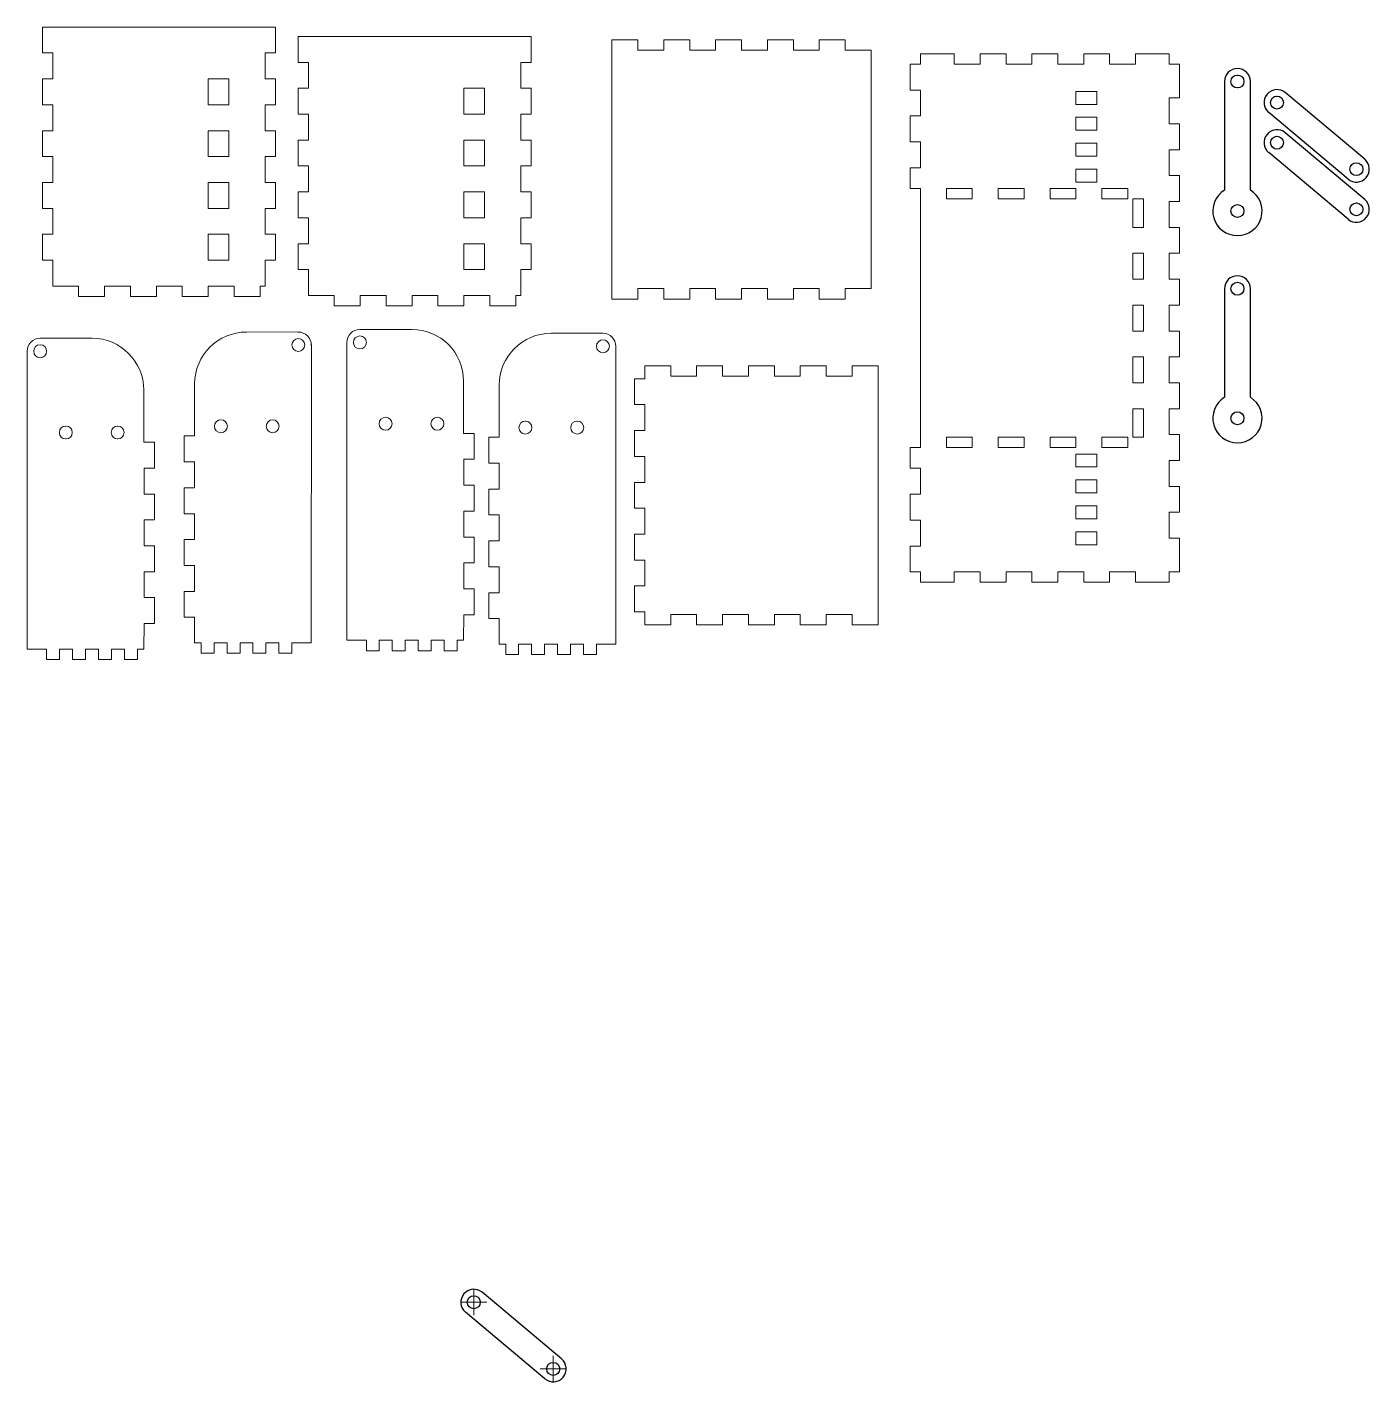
# Model space of a CAD drawing. Header units: millimetres. Extents: x 80 to 598, y 256 to 779.
import ezdxf

# ---------------------------------------------------------------- set-up
doc = ezdxf.new("R2010")
doc.units = ezdxf.units.MM

# ---------------------------------------------------------------- blocks, each defined once
blk = doc.blocks.new('Block15')
at = {"color": 7, "linetype": 'Continuous', "lineweight": 18}
for p, q in [((24.06, 124), (44.08, 124.04)), ((49.06, 4), (49.12, 119)), ((4.06, 83.87), (4.06, 104)), ((0, 83.87), (4.06, 83.87)), ((0, 73.87), (0, 83.87)), ((4, 73.87), (0, 73.87)), ((4, 73.87), (4, 63.87)), ((4, 63.87), (0, 63.87)), ((0, 53.87), (0, 63.87)), ((4, 53.87), (0, 53.87)), ((4, 53.87), (4, 43.87)), ((4, 43.87), (0, 43.87)), ((0, 33.87), (0, 43.87)), ((4, 33.87), (0, 33.87)), ((4, 33.87), (4, 23.87)), ((0, 13.87), (0, 23.87)), ((4, 23.87), (0, 23.87)), ((4, 13.87), (0, 13.87)), ((4, 13.87), (4.06, 4)), ((4.06, 4), (6.56, 4)), ((6.56, 4), (6.56, 0)), ((6.56, 0), (11.56, 0)), ((11.56, 4), (16.56, 4)), ((11.56, 4), (11.56, 0)), ((16.56, 4), (16.56, 0)), ((16.56, 0), (21.56, 0)), ((21.56, 4), (21.56, 0)), ((21.56, 4), (26.56, 4)), ((26.56, 4), (26.56, 0)), ((26.56, 0), (31.56, 0)), ((31.56, 4), (31.56, 0)), ((31.56, 4), (36.56, 4)), ((36.56, 4), (36.56, 0)), ((36.56, 0), (41.56, 0)), ((41.56, 4), (41.56, 0)), ((41.56, 4), (49.06, 4))]:
    blk.add_line(p, q, dxfattribs=at)
at = {"color": 179, "linetype": 'Continuous', "lineweight": 18}
for p, q in [((44.08, 124), (44.08, 124.04)), ((41.58, 119), (41.54, 119)), ((46.58, 119), (46.62, 119)), ((49.08, 119), (49.12, 119)), ((14.17, 90.12), (14.17, 90.16)), ((34.17, 90.12), (34.17, 90.16)), ((11.67, 87.62), (11.63, 87.62)), ((14.17, 85.12), (14.17, 85.08)), ((16.67, 87.62), (16.71, 87.62)), ((31.67, 87.62), (31.63, 87.62)), ((34.17, 85.12), (34.17, 85.08)), ((36.67, 87.62), (36.71, 87.62))]:
    blk.add_line(p, q, dxfattribs=at)
at = {"color": 179, "linetype": 'Continuous', "lineweight": 25}
blk.add_line((49.08, 119), (49.08, 119), dxfattribs=at)
at = {"color": 7, "linetype": 'Continuous', "lineweight": 18}
for centre in [(44.08, 119), (14.17, 87.62), (34.17, 87.62)]:
    blk.add_circle(centre, 2.5, dxfattribs=at)
for centre, radius, start, end in [((24.06, 104), 20, 90, 180), ((44.08, 119), 5, 90, 90.1681), ((44.08, 119), 5, 90, 90.1681), ((44.06, 119), 5.01, 359.9729, 89.9729), ((14.17, 87.62), 2.5, 180, 270)]:
    blk.add_arc(centre, radius, start, end, dxfattribs=at)
blk = doc.blocks.new('Block16')
at = {"color": 7, "linetype": 'Continuous', "lineweight": 18}
for p, q in [((25.05, 124), (5.04, 124.04)), ((0.05, 4), (0, 119)), ((45.05, 83.87), (45.05, 104)), ((49.12, 83.87), (45.05, 83.87)), ((49.12, 73.87), (49.12, 83.87)), ((45.12, 73.87), (45.12, 63.87)), ((45.12, 73.87), (49.12, 73.87)), ((45.12, 63.87), (49.12, 63.87)), ((49.12, 53.87), (49.12, 63.87)), ((45.12, 53.87), (45.12, 43.87)), ((45.12, 53.87), (49.12, 53.87)), ((45.12, 43.87), (49.12, 43.87)), ((49.12, 33.87), (49.12, 43.87)), ((45.12, 33.87), (45.12, 23.87)), ((45.12, 33.87), (49.12, 33.87)), ((45.12, 23.87), (49.12, 23.87)), ((49.12, 13.87), (49.12, 23.87)), ((45.12, 13.87), (45.05, 4)), ((45.12, 13.87), (49.12, 13.87)), ((7.55, 4), (0.05, 4)), ((7.55, 4), (7.55, 0)), ((12.55, 0), (7.55, 0)), ((17.55, 4), (12.55, 4)), ((12.55, 4), (12.55, 0)), ((17.55, 4), (17.55, 0)), ((22.55, 0), (17.55, 0)), ((27.55, 4), (22.55, 4)), ((22.55, 4), (22.55, 0)), ((27.55, 4), (27.55, 0)), ((32.55, 0), (27.55, 0)), ((32.55, 4), (32.55, 0)), ((37.55, 4), (32.55, 4)), ((37.55, 4), (37.55, 0)), ((42.55, 0), (37.55, 0)), ((42.55, 4), (42.55, 0)), ((45.05, 4), (42.55, 4))]:
    blk.add_line(p, q, dxfattribs=at)
at = {"color": 179, "linetype": 'Continuous', "lineweight": 18}
for p, q in [((5.04, 124), (5.04, 124.04)), ((0.04, 119), (0, 119)), ((2.54, 119), (2.5, 119)), ((7.54, 119), (7.58, 119)), ((14.95, 90.12), (14.95, 90.16)), ((34.95, 90.12), (34.95, 90.16)), ((12.45, 87.62), (12.41, 87.62)), ((14.95, 85.12), (14.95, 85.08)), ((17.45, 87.62), (17.49, 87.62)), ((32.45, 87.62), (32.41, 87.62)), ((34.95, 85.12), (34.95, 85.08)), ((37.45, 87.62), (37.49, 87.62))]:
    blk.add_line(p, q, dxfattribs=at)
at = {"color": 179, "linetype": 'Continuous', "lineweight": 25}
blk.add_line((0.04, 119), (0.04, 119), dxfattribs=at)
at = {"color": 7, "linetype": 'Continuous', "lineweight": 18}
for centre in [(5.04, 119), (14.95, 87.62), (34.95, 87.62)]:
    blk.add_circle(centre, 2.5, dxfattribs=at)
for centre, radius, start, end in [((5.05, 119), 5.01, 90.0271, 180.0271), ((5.04, 119), 5, 89.8319, 90), ((5.04, 119), 5, 89.8319, 90), ((25.05, 104), 20, 0, 90), ((34.95, 87.62), 2.5, 270, 0)]:
    blk.add_arc(centre, radius, start, end, dxfattribs=at)
blk = doc.blocks.new('Block22')
at = {"color": 7, "linetype": 'Continuous', "lineweight": 18}
for p, q in [((89.7, 779), (85.7, 779)), ((85.7, 779), (85.7, 769)), ((171.7, 779), (89.7, 779)), ((175.7, 779), (171.7, 779)), ((175.7, 769), (175.7, 779)), ((85.7, 769), (89.7, 769)), ((89.7, 769), (89.7, 759)), ((171.7, 769), (175.7, 769)), ((171.7, 769), (175.7, 769)), ((171.7, 759), (171.7, 769)), ((85.7, 759), (89.7, 759)), ((85.7, 759), (85.7, 749)), ((149.7, 749), (149.7, 759)), ((157.7, 759), (149.7, 759)), ((157.7, 759), (157.7, 749)), ((171.7, 759), (175.7, 759)), ((171.7, 759), (175.7, 759)), ((175.7, 749), (175.7, 759)), ((85.7, 749), (89.7, 749)), ((89.7, 749), (89.7, 739)), ((157.7, 749), (149.7, 749)), ((171.7, 749), (175.7, 749)), ((171.7, 749), (175.7, 749)), ((171.7, 739), (171.7, 749)), ((85.7, 739), (89.7, 739)), ((85.7, 739), (85.7, 729)), ((149.7, 729), (149.7, 739)), ((157.7, 739), (149.7, 739)), ((157.7, 739), (157.7, 729)), ((171.7, 739), (175.7, 739)), ((171.7, 739), (175.7, 739)), ((175.7, 729), (175.7, 739)), ((85.7, 729), (89.7, 729)), ((89.7, 729), (89.7, 719)), ((157.7, 729), (149.7, 729)), ((171.7, 729), (175.7, 729)), ((171.7, 729), (175.7, 729)), ((171.7, 719), (171.7, 729)), ((85.7, 719), (89.7, 719)), ((85.7, 719), (85.7, 709)), ((157.7, 719), (149.7, 719)), ((149.7, 709), (149.7, 719)), ((157.7, 719), (157.7, 709)), ((171.7, 719), (175.7, 719)), ((171.7, 719), (175.7, 719)), ((175.7, 709), (175.7, 719)), ((85.7, 709), (89.7, 709)), ((89.7, 709), (89.7, 699)), ((157.7, 709), (149.7, 709)), ((171.7, 699), (171.7, 709)), ((171.7, 709), (175.7, 709)), ((171.7, 709), (175.7, 709)), ((85.7, 699), (89.7, 699)), ((85.7, 699), (85.7, 689)), ((149.7, 689), (149.7, 699)), ((157.7, 699), (149.7, 699)), ((157.7, 699), (157.7, 689)), ((171.7, 699), (175.7, 699)), ((171.7, 699), (175.7, 699)), ((175.7, 689), (175.7, 699)), ((85.7, 689), (89.7, 689)), ((89.7, 689), (89.7, 679)), ((157.7, 689), (149.7, 689)), ((171.7, 679), (171.7, 689)), ((171.7, 689), (175.7, 689)), ((171.7, 689), (175.7, 689)), ((89.7, 679), (99.7, 679)), ((99.7, 675), (99.7, 679)), ((109.7, 675), (99.7, 675)), ((109.7, 679), (119.7, 679)), ((109.7, 675), (109.7, 679)), ((109.7, 679), (111.7, 679)), ((109.7, 679), (111.7, 679)), ((119.7, 675), (119.7, 679)), ((129.7, 675), (119.7, 675)), ((129.7, 675), (129.7, 679)), ((129.7, 679), (139.7, 679)), ((139.7, 675), (139.7, 679)), ((149.7, 675), (139.7, 675)), ((149.7, 679), (159.7, 679)), ((149.7, 675), (149.7, 679)), ((159.7, 675), (159.7, 679)), ((169.7, 675), (159.7, 675)), ((169.7, 675), (169.7, 679)), ((169.7, 679), (171.7, 679))]:
    blk.add_line(p, q, dxfattribs=at)
blk = doc.blocks.new('Block17')
at = {"color": 7, "linetype": 'Continuous', "lineweight": 18}
for p, q in [((176.58, 606.53), (196.6, 606.57)), ((201.58, 486.53), (201.64, 601.53)), ((156.58, 566.4), (156.58, 586.53)), ((152.52, 566.4), (156.58, 566.4)), ((152.52, 556.4), (152.52, 566.4)), ((156.52, 556.4), (152.52, 556.4)), ((156.52, 556.4), (156.52, 546.4)), ((156.52, 546.4), (152.52, 546.4)), ((152.52, 536.4), (152.52, 546.4)), ((156.52, 536.4), (152.52, 536.4)), ((156.52, 536.4), (156.52, 526.4)), ((156.52, 526.4), (152.52, 526.4)), ((152.52, 516.4), (152.52, 526.4)), ((156.52, 516.4), (152.52, 516.4)), ((156.52, 516.4), (156.52, 506.4)), ((152.52, 496.4), (152.52, 506.4)), ((156.52, 506.4), (152.52, 506.4)), ((156.52, 496.4), (152.52, 496.4)), ((156.52, 496.4), (156.58, 486.53)), ((156.58, 486.53), (159.08, 486.53)), ((159.08, 486.53), (159.08, 482.53)), ((164.08, 486.53), (169.08, 486.53)), ((164.08, 486.53), (164.08, 482.53)), ((169.08, 486.53), (169.08, 482.53)), ((174.08, 486.53), (174.08, 482.53)), ((174.08, 486.53), (179.08, 486.53)), ((179.08, 486.53), (179.08, 482.53)), ((184.08, 486.53), (184.08, 482.53)), ((184.08, 486.53), (189.08, 486.53)), ((189.08, 486.53), (189.08, 482.53)), ((194.08, 486.53), (194.08, 482.53)), ((194.08, 486.53), (201.58, 486.53)), ((159.08, 482.53), (164.08, 482.53)), ((169.08, 482.53), (174.08, 482.53)), ((179.08, 482.53), (184.08, 482.53)), ((189.08, 482.53), (194.08, 482.53))]:
    blk.add_line(p, q, dxfattribs=at)
at = {"color": 179, "linetype": 'Continuous', "lineweight": 18}
for p, q in [((194.1, 601.53), (194.06, 601.53)), ((196.6, 606.53), (196.6, 606.57)), ((199.1, 601.53), (199.14, 601.53)), ((201.6, 601.53), (201.64, 601.53)), ((164.19, 570.15), (164.15, 570.15)), ((166.69, 572.65), (166.69, 572.69)), ((169.19, 570.15), (169.23, 570.15)), ((184.19, 570.15), (184.15, 570.15)), ((186.69, 572.65), (186.69, 572.69)), ((189.19, 570.15), (189.23, 570.15)), ((166.69, 567.65), (166.69, 567.61)), ((186.69, 567.65), (186.69, 567.61))]:
    blk.add_line(p, q, dxfattribs=at)
at = {"color": 179, "linetype": 'Continuous', "lineweight": 25}
blk.add_line((201.6, 601.52), (201.6, 601.53), dxfattribs=at)
at = {"color": 7, "linetype": 'Continuous', "lineweight": 18}
for centre in [(196.6, 601.53), (166.69, 570.15), (186.69, 570.15)]:
    blk.add_circle(centre, 2.5, dxfattribs=at)
for centre, radius, start, end in [((176.58, 586.53), 20, 90, 180), ((196.6, 601.53), 5, 90, 90.1681), ((196.6, 601.53), 5, 90, 90.1681), ((196.58, 601.53), 5.01, 359.9729, 89.9729), ((166.69, 570.15), 2.5, 180, 270)]:
    blk.add_arc(centre, radius, start, end, dxfattribs=at)
blk = doc.blocks.new('Block21')
at = {"color": 7, "linetype": 'Continuous', "lineweight": 18}
for p, q in [((4, 100), (14, 100)), ((4, 96), (4, 100)), ((14, 96), (14, 100)), ((14, 96), (14, 100)), ((24, 100), (34, 100)), ((24, 96), (24, 100)), ((24, 96), (24, 100)), ((34, 96), (34, 100)), ((34, 96), (34, 100)), ((44, 100), (54, 100)), ((44, 96), (44, 100)), ((44, 96), (44, 100)), ((54, 96), (54, 100)), ((54, 96), (54, 100)), ((64, 100), (74, 100)), ((64, 96), (64, 100)), ((64, 96), (64, 100)), ((74, 96), (74, 100)), ((74, 96), (74, 100)), ((84, 100), (94, 100)), ((84, 96), (84, 100)), ((84, 96), (84, 100)), ((94, 100), (94, 96)), ((0, 85), (0, 95)), ((0, 95), (4, 95)), ((4, 96), (4, 95)), ((14, 96), (24, 96)), ((34, 96), (44, 96)), ((54, 96), (64, 96)), ((74, 96), (84, 96)), ((94, 4), (94, 96)), ((0, 85), (4, 85)), ((4, 85), (4, 75)), ((0, 65), (0, 75)), ((0, 75), (4, 75)), ((0, 65), (4, 65)), ((4, 65), (4, 55)), ((0, 45), (0, 55)), ((0, 55), (4, 55)), ((0, 45), (4, 45)), ((4, 45), (4, 35)), ((0, 25), (0, 35)), ((0, 35), (4, 35)), ((0, 25), (4, 25)), ((4, 25), (4, 15)), ((0, 15), (4, 15)), ((0, 5), (0, 15)), ((0, 5), (4, 5)), ((4, 5), (4, 4)), ((4, 4), (4, 0)), ((4, 0), (14, 0)), ((14, 4), (14, 0)), ((14, 4), (24, 4)), ((24, 4), (24, 0)), ((24, 0), (34, 0)), ((34, 4), (44, 4)), ((34, 4), (34, 0)), ((44, 4), (44, 0)), ((44, 0), (54, 0)), ((54, 4), (64, 4)), ((54, 4), (54, 0)), ((64, 4), (64, 0)), ((64, 0), (74, 0)), ((74, 4), (74, 0)), ((74, 4), (84, 4)), ((84, 4), (84, 0)), ((84, 0), (94, 0)), ((94, 0), (94, 4))]:
    blk.add_line(p, q, dxfattribs=at)
blk = doc.blocks.new('Block18')
at = {"color": 7, "linetype": 'Continuous', "lineweight": 18}
for p, q in [((25.05, 124), (5.04, 124.04)), ((0.05, 4), (0, 119)), ((45.05, 83.87), (45.05, 104)), ((49.12, 83.87), (45.05, 83.87)), ((49.12, 73.87), (49.12, 83.87)), ((45.12, 73.87), (45.12, 63.87)), ((45.12, 73.87), (49.12, 73.87)), ((45.12, 63.87), (49.12, 63.87)), ((49.12, 53.87), (49.12, 63.87)), ((45.12, 53.87), (45.12, 43.87)), ((45.12, 53.87), (49.12, 53.87)), ((45.12, 43.87), (49.12, 43.87)), ((49.12, 33.87), (49.12, 43.87)), ((45.12, 33.87), (45.12, 23.87)), ((45.12, 33.87), (49.12, 33.87)), ((45.12, 23.87), (49.12, 23.87)), ((49.12, 13.87), (49.12, 23.87)), ((45.12, 13.87), (45.05, 4)), ((45.12, 13.87), (49.12, 13.87)), ((7.55, 4), (0.05, 4)), ((7.55, 4), (7.55, 0)), ((12.55, 0), (7.55, 0)), ((17.55, 4), (12.55, 4)), ((12.55, 4), (12.55, 0)), ((17.55, 4), (17.55, 0)), ((22.55, 0), (17.55, 0)), ((27.55, 4), (22.55, 4)), ((22.55, 4), (22.55, 0)), ((27.55, 4), (27.55, 0)), ((32.55, 0), (27.55, 0)), ((32.55, 4), (32.55, 0)), ((37.55, 4), (32.55, 4)), ((37.55, 4), (37.55, 0)), ((42.55, 0), (37.55, 0)), ((42.55, 4), (42.55, 0)), ((45.05, 4), (42.55, 4))]:
    blk.add_line(p, q, dxfattribs=at)
at = {"color": 179, "linetype": 'Continuous', "lineweight": 18}
for p, q in [((5.04, 124), (5.04, 124.04)), ((0.04, 119), (0, 119)), ((2.54, 119), (2.5, 119)), ((7.54, 119), (7.58, 119)), ((14.95, 90.12), (14.95, 90.16)), ((34.95, 90.12), (34.95, 90.16)), ((12.45, 87.62), (12.41, 87.62)), ((14.95, 85.12), (14.95, 85.08)), ((17.45, 87.62), (17.49, 87.62)), ((32.45, 87.62), (32.41, 87.62)), ((34.95, 85.12), (34.95, 85.08)), ((37.45, 87.62), (37.49, 87.62))]:
    blk.add_line(p, q, dxfattribs=at)
at = {"color": 179, "linetype": 'Continuous', "lineweight": 25}
blk.add_line((0.04, 119), (0.04, 119), dxfattribs=at)
at = {"color": 7, "linetype": 'Continuous', "lineweight": 18}
for centre in [(5.04, 119), (14.95, 87.62), (34.95, 87.62)]:
    blk.add_circle(centre, 2.5, dxfattribs=at)
for centre, radius, start, end in [((5.05, 119), 5.01, 90.0271, 180.0271), ((5.04, 119), 5, 89.8319, 90), ((5.04, 119), 5, 89.8319, 90), ((25.05, 104), 20, 0, 90), ((34.95, 87.62), 2.5, 270, 0)]:
    blk.add_arc(centre, radius, start, end, dxfattribs=at)
blk = doc.blocks.new('Block23')
at = {"color": 7, "linetype": 'Continuous', "lineweight": 18}
for p, q in [((414.87, 780), (414.87, 784)), ((414.87, 784), (424.87, 784)), ((414.87, 688), (414.87, 780)), ((424.87, 780), (424.87, 784)), ((424.87, 780), (434.87, 780)), ((434.87, 780), (434.87, 784)), ((434.87, 784), (444.87, 784)), ((444.87, 780), (444.87, 784)), ((444.87, 780), (454.87, 780)), ((454.87, 780), (454.87, 784)), ((454.87, 784), (464.87, 784)), ((464.87, 780), (464.87, 784)), ((464.87, 780), (474.87, 780)), ((474.87, 780), (474.87, 784)), ((474.87, 784), (484.87, 784)), ((484.87, 780), (484.87, 784)), ((484.87, 780), (494.87, 780)), ((494.87, 780), (494.87, 784)), ((494.87, 784), (504.87, 784)), ((504.87, 784), (504.87, 780)), ((504.87, 780), (514.87, 780)), ((514.87, 688), (514.87, 780)), ((414.87, 688), (414.87, 684)), ((424.87, 688), (424.87, 684)), ((424.87, 688), (434.87, 688)), ((424.87, 688), (424.87, 684)), ((434.87, 688), (434.87, 684)), ((434.87, 688), (434.87, 684)), ((444.87, 688), (444.87, 684)), ((444.87, 688), (444.87, 684)), ((444.87, 688), (454.87, 688)), ((454.87, 688), (454.87, 684)), ((454.87, 688), (454.87, 684)), ((464.87, 688), (464.87, 684)), ((464.87, 688), (464.87, 684)), ((464.87, 688), (474.87, 688)), ((474.87, 688), (474.87, 684)), ((474.87, 688), (474.87, 684)), ((484.87, 688), (484.87, 684)), ((484.87, 688), (484.87, 684)), ((484.87, 688), (494.87, 688)), ((494.87, 688), (494.87, 684)), ((494.87, 688), (494.87, 684)), ((504.87, 684), (504.87, 688)), ((504.87, 688), (514.87, 688)), ((414.87, 684), (424.87, 684)), ((434.87, 684), (444.87, 684)), ((454.87, 684), (464.87, 684)), ((474.87, 684), (484.87, 684)), ((494.87, 684), (504.87, 684))]:
    blk.add_line(p, q, dxfattribs=at)
blk = doc.blocks.new('Block27')
at = {"color": 7, "linetype": 'Continuous', "lineweight": 18}
for p, q in [((592.66, 797.94), (589.66, 797.94)), ((589.66, 797.94), (589.66, 793.94)), ((592.66, 797.94), (602.66, 797.94)), ((602.66, 793.94), (602.66, 797.94)), ((612.66, 797.94), (622.66, 797.94)), ((612.66, 793.94), (612.66, 797.94)), ((622.66, 793.94), (622.66, 797.94)), ((632.66, 797.94), (642.66, 797.94)), ((632.66, 793.94), (632.66, 797.94)), ((642.66, 793.94), (642.66, 797.94)), ((652.66, 797.94), (662.66, 797.94)), ((652.66, 793.94), (652.66, 797.94)), ((662.66, 793.94), (662.66, 797.94)), ((672.66, 797.94), (682.66, 797.94)), ((672.66, 793.94), (672.66, 797.94)), ((682.66, 797.94), (685.66, 797.94)), ((685.66, 797.94), (685.66, 793.94)), ((589.66, 793.94), (585.66, 793.94)), ((585.66, 793.94), (585.66, 783.94)), ((612.66, 793.94), (602.66, 793.94)), ((632.66, 793.94), (622.66, 793.94)), ((652.66, 793.94), (642.66, 793.94)), ((672.66, 793.94), (662.66, 793.94)), ((689.66, 793.94), (685.66, 793.94)), ((689.66, 790.94), (689.66, 793.94)), ((689.66, 790.94), (689.66, 780.94)), ((689.66, 780.94), (689.66, 790.94)), ((589.66, 783.94), (585.66, 783.94)), ((589.66, 783.94), (589.66, 773.94)), ((649.66, 778.44), (649.66, 783.44)), ((657.66, 783.44), (649.66, 783.44)), ((657.66, 783.44), (657.66, 778.44)), ((685.66, 780.94), (689.66, 780.94)), ((685.66, 780.94), (689.66, 780.94)), ((685.66, 780.94), (685.66, 770.94)), ((657.66, 778.44), (649.66, 778.44)), ((585.66, 773.94), (585.66, 763.94)), ((589.66, 773.94), (585.66, 773.94)), ((649.66, 768.44), (649.66, 773.44)), ((657.66, 773.44), (649.66, 773.44)), ((657.66, 773.44), (657.66, 768.44)), ((685.66, 770.94), (689.66, 770.94)), ((689.66, 770.94), (689.66, 760.94)), ((585.66, 765.94), (585.66, 763.94)), ((589.66, 763.94), (585.66, 763.94)), ((589.66, 763.94), (589.66, 753.94)), ((657.66, 768.44), (649.66, 768.44)), ((657.66, 763.44), (649.66, 763.44)), ((649.66, 758.44), (649.66, 763.44)), ((657.66, 758.44), (649.66, 758.44)), ((657.66, 763.44), (657.66, 758.44)), ((685.66, 760.94), (689.66, 760.94)), ((685.66, 760.94), (685.66, 750.94)), ((585.66, 753.94), (585.66, 745.94)), ((585.66, 753.94), (585.66, 745.94)), ((589.66, 753.94), (585.66, 753.94)), ((589.66, 755.94), (589.66, 753.94)), ((657.66, 753.44), (649.66, 753.44)), ((649.66, 748.44), (649.66, 753.44)), ((657.66, 753.44), (657.66, 748.44)), ((657.66, 748.44), (649.66, 748.44)), ((685.66, 750.94), (689.66, 750.94)), ((689.66, 750.94), (689.66, 740.94)), ((585.66, 745.94), (589.66, 745.94)), ((589.66, 745.94), (589.66, 741.94)), ((599.66, 745.94), (609.66, 745.94)), ((599.66, 745.94), (599.66, 741.94)), ((599.66, 745.94), (609.66, 745.94)), ((609.66, 745.94), (609.66, 741.94)), ((619.66, 745.94), (619.66, 741.94)), ((619.66, 745.94), (629.66, 745.94)), ((619.66, 745.94), (625.66, 745.94)), ((619.66, 745.94), (629.66, 745.94)), ((629.66, 745.94), (629.66, 741.94)), ((639.66, 745.94), (639.66, 741.94)), ((639.66, 745.94), (649.66, 745.94)), ((639.66, 745.94), (649.66, 745.94)), ((649.66, 745.94), (649.66, 741.94)), ((659.66, 745.94), (659.66, 741.94)), ((659.66, 745.94), (669.66, 745.94)), ((659.66, 745.94), (669.66, 745.94)), ((669.66, 745.94), (669.66, 741.94)), ((589.66, 741.94), (589.66, 649.94)), ((599.66, 741.94), (609.66, 741.94)), ((619.66, 741.94), (629.66, 741.94)), ((639.66, 741.94), (649.66, 741.94)), ((659.66, 741.94), (669.66, 741.94)), ((671.66, 741.94), (671.66, 730.94)), ((671.66, 741.94), (675.66, 741.94)), ((675.66, 741.94), (675.66, 730.94)), ((685.66, 740.94), (689.66, 740.94)), ((685.66, 740.94), (685.66, 730.94)), ((671.66, 730.94), (675.66, 730.94)), ((685.66, 730.94), (689.66, 730.94)), ((689.66, 730.94), (689.66, 720.94)), ((671.66, 720.94), (671.66, 710.94)), ((671.66, 720.94), (675.66, 720.94)), ((675.66, 720.94), (675.66, 710.94)), ((685.66, 720.94), (689.66, 720.94)), ((685.66, 720.94), (685.66, 710.94)), ((671.66, 710.94), (675.66, 710.94)), ((685.66, 710.94), (689.66, 710.94)), ((689.66, 710.94), (689.66, 700.94)), ((671.66, 700.94), (675.66, 700.94)), ((671.66, 700.94), (671.66, 690.94)), ((675.66, 700.94), (675.66, 690.94)), ((685.66, 700.94), (689.66, 700.94)), ((685.66, 700.94), (685.66, 690.94)), ((671.66, 690.94), (675.66, 690.94)), ((685.66, 690.94), (689.66, 690.94)), ((689.66, 690.94), (689.66, 680.94)), ((671.66, 680.94), (675.66, 680.94)), ((671.66, 680.94), (671.66, 670.94)), ((675.66, 680.94), (675.66, 670.94)), ((685.66, 680.94), (689.66, 680.94)), ((685.66, 680.94), (685.66, 670.94)), ((671.66, 670.94), (675.66, 670.94)), ((685.66, 670.94), (689.66, 670.94)), ((689.66, 670.94), (689.66, 660.94)), ((671.66, 660.94), (675.66, 660.94)), ((671.66, 660.94), (671.66, 649.94)), ((675.66, 649.94), (675.66, 660.94)), ((685.66, 660.94), (689.66, 660.94)), ((685.66, 660.94), (685.66, 650.94)), ((589.66, 649.94), (589.66, 645.94)), ((599.66, 645.94), (599.66, 649.94)), ((599.66, 649.94), (609.66, 649.94)), ((609.66, 645.94), (609.66, 649.94)), ((619.66, 645.94), (619.66, 649.94)), ((619.66, 649.94), (629.66, 649.94)), ((629.66, 645.94), (629.66, 649.94)), ((639.66, 645.94), (639.66, 649.94)), ((639.66, 649.94), (649.66, 649.94)), ((649.66, 645.94), (649.66, 649.94)), ((659.66, 645.94), (659.66, 649.94)), ((659.66, 649.94), (669.66, 649.94)), ((669.66, 645.94), (669.66, 649.94)), ((671.66, 649.94), (675.66, 649.94)), ((685.66, 650.94), (689.66, 650.94)), ((689.66, 650.94), (689.66, 640.94)), ((585.66, 645.94), (589.66, 645.94)), ((585.66, 637.94), (585.66, 645.94)), ((585.66, 637.94), (585.66, 645.94)), ((599.66, 645.94), (609.66, 645.94)), ((619.66, 645.94), (629.66, 645.94)), ((639.66, 645.94), (649.66, 645.94)), ((649.66, 643.44), (649.66, 638.44)), ((657.66, 643.44), (649.66, 643.44)), ((657.66, 638.44), (657.66, 643.44)), ((659.66, 645.94), (669.66, 645.94)), ((657.66, 638.44), (649.66, 638.44)), ((685.66, 640.94), (689.66, 640.94)), ((685.66, 640.94), (685.66, 630.94)), ((589.66, 637.94), (585.66, 637.94)), ((589.66, 627.94), (589.66, 637.94)), ((649.66, 633.44), (649.66, 628.44)), ((657.66, 633.44), (649.66, 633.44)), ((657.66, 628.44), (657.66, 633.44)), ((585.66, 625.94), (585.66, 627.94)), ((589.66, 627.94), (585.66, 627.94)), ((585.66, 617.94), (585.66, 627.94)), ((657.66, 628.44), (649.66, 628.44)), ((685.66, 630.94), (689.66, 630.94)), ((689.66, 630.94), (689.66, 620.94)), ((657.66, 623.44), (649.66, 623.44)), ((649.66, 623.44), (649.66, 618.44)), ((657.66, 618.44), (657.66, 623.44)), ((589.66, 617.94), (585.66, 617.94)), ((589.66, 607.94), (589.66, 617.94)), ((657.66, 618.44), (649.66, 618.44)), ((685.66, 620.94), (689.66, 620.94)), ((685.66, 620.94), (685.66, 610.94)), ((657.66, 613.44), (649.66, 613.44)), ((649.66, 613.44), (649.66, 608.44)), ((657.66, 608.44), (657.66, 613.44)), ((589.66, 607.94), (585.66, 607.94)), ((585.66, 605.94), (585.66, 607.94)), ((585.66, 597.94), (585.66, 607.94)), ((657.66, 608.44), (649.66, 608.44)), ((685.66, 610.94), (689.66, 610.94)), ((689.66, 610.94), (689.66, 600.94)), ((589.66, 597.94), (585.66, 597.94)), ((589.66, 593.94), (589.66, 597.94)), ((602.66, 597.94), (602.66, 593.94)), ((612.66, 597.94), (602.66, 597.94)), ((612.66, 597.94), (612.66, 593.94)), ((622.66, 597.94), (622.66, 593.94)), ((632.66, 597.94), (622.66, 597.94)), ((632.66, 597.94), (632.66, 593.94)), ((642.66, 597.94), (642.66, 593.94)), ((652.66, 597.94), (642.66, 597.94)), ((652.66, 597.94), (652.66, 593.94)), ((662.66, 597.94), (662.66, 593.94)), ((672.66, 597.94), (662.66, 597.94)), ((672.66, 597.94), (672.66, 593.94)), ((689.66, 597.94), (685.66, 597.94)), ((685.66, 593.94), (685.66, 597.94)), ((689.66, 600.94), (689.66, 597.94)), ((592.66, 593.94), (589.66, 593.94)), ((592.66, 593.94), (602.66, 593.94)), ((612.66, 593.94), (622.66, 593.94)), ((632.66, 593.94), (642.66, 593.94)), ((652.66, 593.94), (662.66, 593.94)), ((672.66, 593.94), (682.66, 593.94)), ((682.66, 593.94), (685.66, 593.94))]:
    blk.add_line(p, q, dxfattribs=at)
blk = doc.blocks.new('Block28')
at = {"color": 7, "linetype": 'Continuous', "lineweight": 18}
for p, q in [((188.38, 775.38), (184.38, 775.38)), ((184.38, 775.38), (184.38, 765.38)), ((270.38, 775.38), (188.38, 775.38)), ((210.38, 775.38), (202.38, 775.38)), ((274.38, 775.38), (270.38, 775.38)), ((274.38, 765.38), (274.38, 775.38)), ((184.38, 765.38), (188.38, 765.38)), ((184.38, 765.38), (188.38, 765.38)), ((188.38, 765.38), (188.38, 755.38)), ((270.38, 765.38), (274.38, 765.38)), ((270.38, 765.38), (274.38, 765.38)), ((270.38, 755.38), (270.38, 765.38)), ((184.38, 755.38), (188.38, 755.38)), ((184.38, 755.38), (184.38, 745.38)), ((248.38, 745.38), (248.38, 755.38)), ((256.38, 755.38), (248.38, 755.38)), ((256.38, 755.38), (256.38, 745.38)), ((270.38, 755.38), (274.38, 755.38)), ((270.38, 755.38), (274.38, 755.38)), ((274.38, 745.38), (274.38, 755.38)), ((184.38, 745.38), (188.38, 745.38)), ((188.38, 735.38), (188.38, 745.38)), ((256.38, 745.38), (248.38, 745.38)), ((270.38, 745.38), (274.38, 745.38)), ((270.38, 745.38), (274.38, 745.38)), ((270.38, 735.38), (270.38, 745.38)), ((184.38, 735.38), (188.38, 735.38)), ((184.38, 735.38), (184.38, 725.38)), ((248.38, 725.38), (248.38, 735.38)), ((256.38, 735.38), (248.38, 735.38)), ((256.38, 735.38), (256.38, 725.38)), ((270.38, 735.38), (274.38, 735.38)), ((270.38, 735.38), (274.38, 735.38)), ((274.38, 725.38), (274.38, 735.38)), ((184.38, 725.38), (188.38, 725.38)), ((188.38, 715.38), (188.38, 725.38)), ((256.38, 725.38), (248.38, 725.38)), ((270.38, 725.38), (274.38, 725.38)), ((270.38, 725.38), (274.38, 725.38)), ((270.38, 715.38), (270.38, 725.38)), ((184.38, 715.38), (188.38, 715.38)), ((184.38, 715.38), (184.38, 705.38)), ((248.38, 705.38), (248.38, 715.38)), ((256.38, 715.38), (248.38, 715.38)), ((256.38, 715.38), (256.38, 705.38)), ((270.38, 715.38), (274.38, 715.38)), ((270.38, 715.38), (274.38, 715.38)), ((274.38, 705.38), (274.38, 715.38)), ((184.38, 705.38), (188.38, 705.38)), ((188.38, 695.38), (188.38, 705.38)), ((256.38, 705.38), (248.38, 705.38)), ((270.38, 695.38), (270.38, 705.38)), ((270.38, 705.38), (274.38, 705.38)), ((270.38, 705.38), (274.38, 705.38)), ((184.38, 695.38), (188.38, 695.38)), ((184.38, 695.38), (184.38, 685.38)), ((256.38, 695.38), (248.38, 695.38)), ((248.38, 685.38), (248.38, 695.38)), ((256.38, 695.38), (256.38, 685.38)), ((270.38, 695.38), (274.38, 695.38)), ((270.38, 695.38), (274.38, 695.38)), ((274.38, 685.38), (274.38, 695.38)), ((184.38, 685.38), (188.38, 685.38)), ((188.38, 675.38), (188.38, 685.38)), ((256.38, 685.38), (248.38, 685.38)), ((270.38, 675.38), (270.38, 685.38)), ((270.38, 685.38), (274.38, 685.38)), ((270.38, 685.38), (274.38, 685.38)), ((188.38, 675.38), (198.38, 675.38)), ((198.38, 671.38), (198.38, 675.38)), ((208.38, 675.38), (210.38, 675.38)), ((208.38, 671.38), (208.38, 675.38)), ((208.38, 675.38), (218.38, 675.38)), ((208.38, 675.38), (210.38, 675.38)), ((218.38, 671.38), (218.38, 675.38)), ((228.38, 671.38), (228.38, 675.38)), ((228.38, 675.38), (238.38, 675.38)), ((238.38, 671.38), (238.38, 675.38)), ((248.38, 671.38), (248.38, 675.38)), ((248.38, 675.38), (258.38, 675.38)), ((258.38, 671.38), (258.38, 675.38)), ((268.38, 675.38), (270.38, 675.38)), ((268.38, 671.38), (268.38, 675.38)), ((268.38, 675.38), (270.38, 675.38)), ((208.38, 671.38), (198.38, 671.38)), ((228.38, 671.38), (218.38, 671.38)), ((248.38, 671.38), (238.38, 671.38)), ((268.38, 671.38), (258.38, 671.38))]:
    blk.add_line(p, q, dxfattribs=at)
blk = doc.blocks.new('Block31')
at = {"color": 179, "linetype": 'Continuous', "lineweight": 18}
for p, q in [((5.04, 51.25), (5.04, 51.29)), ((5.04, 48.75), (5.04, 48.79)), ((0.04, 46.25), (0, 46.25)), ((2.54, 46.25), (2.5, 46.25)), ((5.04, 35.75), (5.04, 35.79)), ((5.04, 33.25), (5.04, 33.29)), ((0.04, 30.75), (0, 30.75)), ((2.54, 30.75), (2.5, 30.75)), ((7.54, 30.75), (7.58, 30.75)), ((33.18, 20.54), (33.14, 20.54)), ((40.68, 20.54), (40.72, 20.54)), ((35.68, 15.54), (35.68, 15.5)), ((35.68, 7.54), (35.68, 7.58)), ((33.18, 5.04), (33.14, 5.04)), ((35.68, 0.04), (35.68, 0)), ((38.18, 5.04), (38.22, 5.04)), ((40.68, 5.04), (40.72, 5.04))]:
    blk.add_line(p, q, dxfattribs=at)
at = {"color": 179, "linetype": 'Continuous', "lineweight": 25}
for p, q in [((38.9, 24.37), (8.25, 50.08)), ((32.47, 16.71), (1.83, 42.42)), ((38.9, 8.87), (8.25, 34.58)), ((32.47, 1.21), (1.83, 26.92))]:
    blk.add_line(p, q, dxfattribs=at)
for centre in [(5.04, 46.25), (5.04, 30.75), (35.68, 20.54), (35.68, 5.04)]:
    blk.add_circle(centre, 2.5, dxfattribs=at)
for centre, start, end in [((5.04, 46.25), 50, 230), ((5.04, 30.75), 50, 230), ((35.68, 20.54), 230, 50), ((35.68, 5.04), 230, 50)]:
    blk.add_arc(centre, 5, start, end, dxfattribs=at)
blk = doc.blocks.new('SW_CENTERMARKSYMBOL_0')
at = {"color": 0, "linetype": 'Continuous', "lineweight": 0}
for p, q in [((-2.54, 0), (-5.04, 0)), ((0, 0), (-2.54, 0)), ((0, 2.54), (0, 5.04)), ((0, 0), (0, 2.54)), ((0, 0), (0, -2.54)), ((0, 0), (2.54, 0)), ((2.54, 0), (5.04, 0)), ((0, -2.54), (0, -5.04))]:
    blk.add_line(p, q, dxfattribs=at)
blk = doc.blocks.new('SW_CENTERMARKSYMBOL_1')
at = {"color": 0, "linetype": 'Continuous', "lineweight": 0}
for p, q in [((-2.54, 0), (-5.04, 0)), ((0, 0), (-2.54, 0)), ((0, 2.54), (0, 5.04)), ((0, 0), (0, 2.54)), ((0, 0), (0, -2.54)), ((0, 0), (2.54, 0)), ((2.54, 0), (5.04, 0)), ((0, -2.54), (0, -5.04))]:
    blk.add_line(p, q, dxfattribs=at)

msp = doc.modelspace()

# ---------------------------------------------------------------- linework, layer by layer
at = {"color": 179, "linetype": 'Continuous', "lineweight": 18}
for p, q in [((546.92, 763), (546.92, 763.04)), ((546.92, 760.5), (546.92, 760.54)), ((541.92, 758), (541.88, 758)), ((544.42, 758), (544.38, 758)), ((546.92, 755.5), (546.92, 755.46)), ((551.92, 758), (551.96, 758)), ((544.42, 708), (544.38, 708)), ((546.92, 710.5), (546.92, 710.54)), ((549.42, 708), (549.46, 708)), ((546.92, 705.5), (546.92, 705.46)), ((546.92, 683), (546.92, 683.04)), ((546.92, 680.5), (546.92, 680.54)), ((541.92, 678), (541.88, 678)), ((544.42, 678), (544.38, 678)), ((546.92, 675.5), (546.92, 675.46)), ((551.92, 678), (551.96, 678)), ((544.42, 628), (544.38, 628)), ((546.92, 630.5), (546.92, 630.54)), ((549.42, 628), (549.46, 628)), ((546.92, 625.5), (546.92, 625.46))]:
    msp.add_line(p, q, dxfattribs=at)
at = {"color": 179, "linetype": 'Continuous', "lineweight": 25}
for p, q in [((541.92, 758), (541.92, 716.08)), ((551.92, 716.08), (551.92, 758)), ((541.92, 678), (541.92, 636.08)), ((551.92, 636.08), (551.92, 678))]:
    msp.add_line(p, q, dxfattribs=at)
at = {"color": 7, "linetype": 'Continuous', "lineweight": 25}
for p, q in [((286.06, 264.86), (255.42, 290.58)), ((279.63, 257.2), (248.99, 282.92))]:
    msp.add_line(p, q, dxfattribs=at)
at = {"color": 179, "linetype": 'Continuous', "lineweight": 25}
for centre in [(546.92, 758), (546.92, 708), (546.92, 678), (546.92, 628)]:
    msp.add_circle(centre, 2.5, dxfattribs=at)
at = {"color": 7, "linetype": 'Continuous', "lineweight": 25}
for centre in [(252.2, 286.75), (282.85, 261.03)]:
    msp.add_circle(centre, 2.5, dxfattribs=at)
at = {"color": 179, "linetype": 'Continuous', "lineweight": 25}
for centre, radius, start, end in [((546.92, 758), 5, 0, 180), ((546.92, 708), 9.5, 121.7569, 58.2431), ((546.92, 678), 5, 0, 180), ((546.92, 628), 9.5, 121.7569, 58.2431)]:
    msp.add_arc(centre, radius, start, end, dxfattribs=at)
at = {"color": 7, "linetype": 'Continuous', "lineweight": 25}
for centre, start, end in [((252.2, 286.75), 50, 230), ((282.85, 261.03), 230, 50)]:
    msp.add_arc(centre, 5, start, end, dxfattribs=at)

# ---------------------------------------------------------------- block references
at = {"color": 7, "linetype": 'Continuous'}
for name, p in [('Block22', (0, 0)), ('Block28', (0, 0)), ('Block23', (-109.34, -9.97)), ('Block27', (-165.05, -29.26)), ('Block31', (557.15, 703.62)), ('Block17', (-12.1, 54.75)), ('Block18', (203.2, 538.27)), ('Block15', (257.96, 536.78)), ('Block16', (79.81, 534.88)), ('Block21', (314.21, 548.25))]:
    msp.add_blockref(name, p, dxfattribs=at)
at = {"color": 7, "linetype": 'Continuous', "lineweight": 0}
for name, p in [('SW_CENTERMARKSYMBOL_0', (252.2, 286.75)), ('SW_CENTERMARKSYMBOL_1', (282.85, 261.03))]:
    msp.add_blockref(name, p, dxfattribs=at)

doc.saveas('drawing.dxf')
